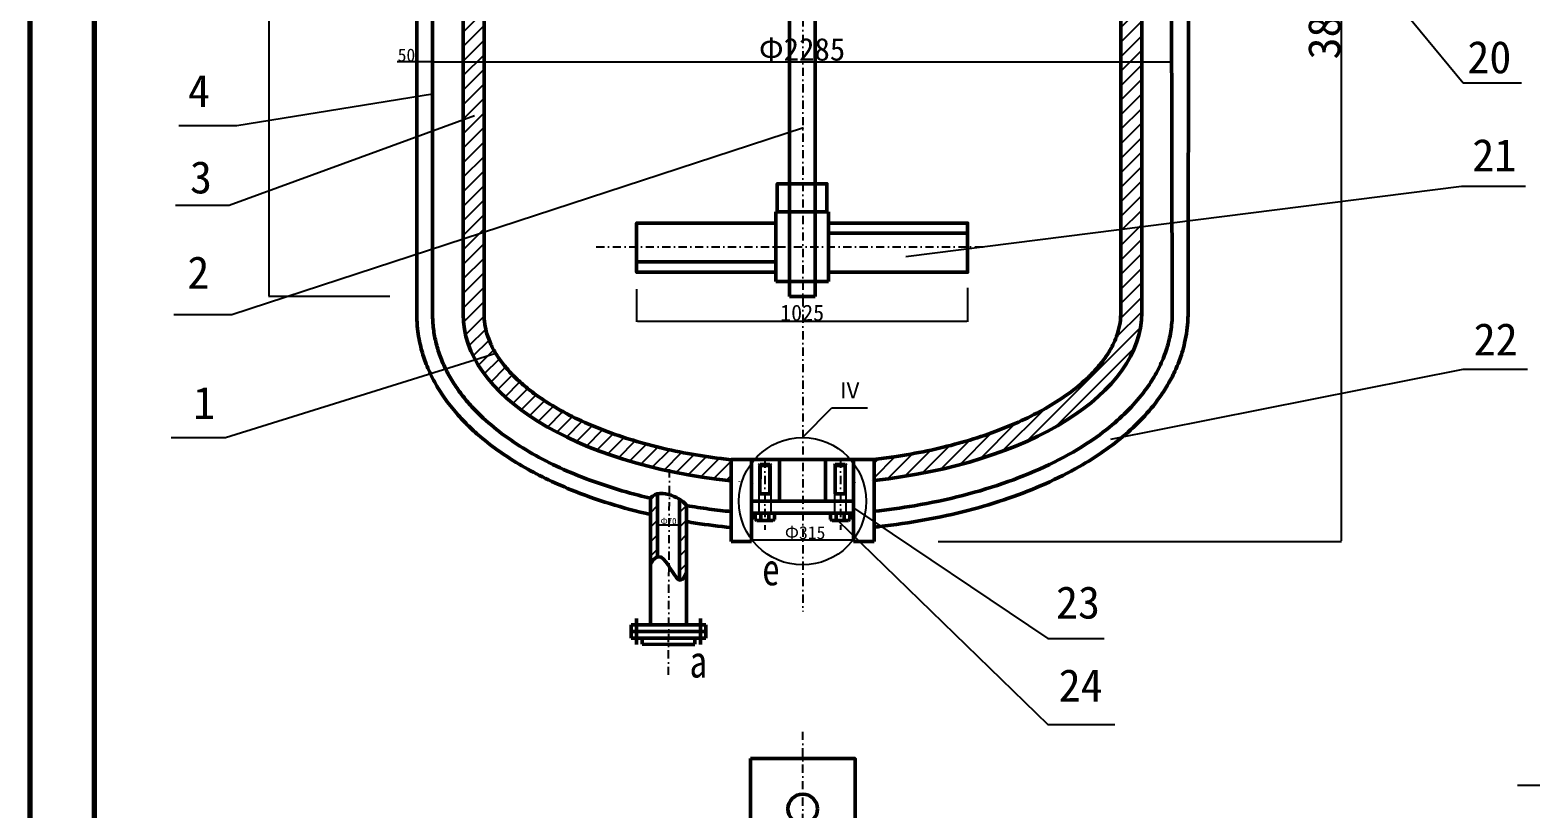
# Model space of a CAD drawing. Header units: millimetres. Extents: x 1899 to 10309, y 746 to 12636.
# Drawn here: x 1899 to 6539, y 4807 to 7216 of the extents above; entities that cross this region are included whole.
import ezdxf
from ezdxf.enums import TextEntityAlignment as Align

# ---------------------------------------------------------------- set-up
doc = ezdxf.new("R2010")
doc.units = ezdxf.units.MM
doc.linetypes.add('DASHDOTX2', pattern=[50.8, 25.4, -12.7, 0, -12.7])
for name, color, linetype, lineweight in [('中心线', 3, 'DASHDOTX2', 25), ('图幅线', 4, 'Continuous', 70), ('填充', 4, 'Continuous', 25), ('粗实线', 4, 'Continuous', 50), ('细实线', 2, 'Continuous', 25)]:
    doc.layers.add(name, color=color, linetype=linetype, lineweight=lineweight)
doc.styles.get("Standard").update_dxf_attribs({"font": 'simfang.ttf'})
doc.dimstyles.new('ISO-25', dxfattribs={"dimtxt": 2.5, "dimasz": 2.5, "dimexe": 1.25, "dimexo": 0.625, "dimtad": 1, "dimtxsty": 'Standard', "dimcen": 2.5, "dimadec": 0, "dimazin": 0, "dimtfac": 1, "dimtmove": 0, "dimatfit": 3, "dimfxl": 1, "dimarcsym": 0})
pattern_1 = [(45, (-11029.972, 34.46), (-22.45064, 22.45064), [])]

# ---------------------------------------------------------------- blocks, each defined once
blk = doc.blocks.new('*D164')
at = {"layer": 'Defpoints', "color": 0, "transparency": 16777216}
for p in [(3239.2, 8971.8), (3239.2, 8304.9), (3144.4, 8199.1), (3165.6, 8166), (3239.2, 6335.2)]:
    blk.add_point(p, dxfattribs=at)
at = {"layer": '细实线', "color": 0, "lineweight": -2, "transparency": 16777216}
blk.add_line((3144, 8198.6), (3133.5, 8186.9), dxfattribs=at)
blk.add_arc((3239.2, 8304.9), 157.2, 229.0462, 269.0885, dxfattribs=at)
at = {"layer": '细实线', "color": 0, "transparency": 16777216}
for points in [[(3135.9, 8185.9), (3136.4, 8186.5), (3134.3, 8187.8)], [(3236.7, 8148.1), (3236.7, 8147.3), (3239.2, 8147.7)]]:
    blk.add_solid(points, dxfattribs=at)
at = {"layer": '细实线', "color": 0, "transparency": 16777216, "insert": (3201.5, 8178.9), "char_height": 2.5, "attachment_point": 5, "rotation": 343.3589}
blk.add_mtext('{\\H20x;42°}', dxfattribs=at)
blk = doc.blocks.new('*U207')
at = {"layer": '粗实线'}
blk.add_lwpolyline([(-162.1, 249.2), (162.1, 249.2), (162.1, -62.3), (-162.1, -62.3)], close=True, dxfattribs=at)
blk.add_lwpolyline([(-106, -249.2), (-106, -62.3), (106, -62.3), (106, -249.2)], dxfattribs=at)
blk.add_circle((0, 93.4), 45.7, dxfattribs=at)
blk = doc.blocks.new('*U208')
at = {"layer": '粗实线', "color": 0, "linetype": 'ByBlock', "lineweight": -2, "transparency": 16777216}
blk.add_blockref('*U207', (4289.7, 5174.3), dxfattribs=at)
for p, rotation in [((2698.8, 3583.3), 90), ((5880.7, 3583.3), 270), ((4289.7, 1992.3), 180)]:
    blk.add_blockref('*U207', p, dxfattribs=dict(at, rotation=rotation))
blk = doc.blocks.new('*D214')
at = {"layer": 'Defpoints', "color": 0, "transparency": 16777216}
for p in [(5609.8, 9452.6), (4708.1, 5634), (5954.9, 5634)]:
    blk.add_point(p, dxfattribs=at)
at = {"layer": '细实线', "color": 0, "lineweight": -2, "transparency": 16777216}
for p, q in [((5610.4, 9452.6), (5956.2, 9452.6)), ((5954.9, 9450.1), (5954.9, 5636.5)), ((4708.7, 5634), (5956.2, 5634))]:
    blk.add_line(p, q, dxfattribs=at)
at = {"layer": '细实线', "color": 0, "transparency": 16777216}
for points in [[(5954.5, 9450.1), (5955.3, 9450.1), (5954.9, 9452.6)], [(5954.5, 5636.5), (5955.3, 5636.5), (5954.9, 5634)]]:
    blk.add_solid(points, dxfattribs=at)
at = {"layer": '细实线', "color": 0, "transparency": 16777216, "insert": (5903.2, 7260.7), "char_height": 2.5, "attachment_point": 5, "rotation": 90}
blk.add_mtext('{\\H40x;3820}', dxfattribs=at)
blk = doc.blocks.new('*D217')
at = {"layer": 'Defpoints', "color": 0, "transparency": 16777216}
for p in [(3144.6, 7113.5), (5430.6, 7116.9), (5430.6, 7100.2)]:
    blk.add_point(p, dxfattribs=at)
at = {"layer": '细实线', "color": 0, "lineweight": -2, "transparency": 16777216}
for p, q in [((3144.6, 7114.1), (3144.6, 7118.1)), ((3147.1, 7116.9), (5428.1, 7116.9)), ((5430.6, 7100.8), (5430.6, 7118.1))]:
    blk.add_line(p, q, dxfattribs=at)
at = {"layer": '细实线', "color": 0, "transparency": 16777216}
for points in [[(3147.1, 7117.3), (3147.1, 7116.4), (3144.6, 7116.9)], [(5428.1, 7117.3), (5428.1, 7116.4), (5430.6, 7116.9)]]:
    blk.add_solid(points, dxfattribs=at)
at = {"layer": '细实线', "color": 0, "transparency": 16777216, "insert": (4287.6, 7154.8), "char_height": 2.5, "attachment_point": 5}
blk.add_mtext('{\\H28x;Φ2285}', dxfattribs=at)
blk = doc.blocks.new('*D219')
at = {"layer": 'Defpoints', "color": 0, "transparency": 16777216}
for p in [(3095.6, 7116.8), (3095.6, 7116.1), (3144.6, 7116.1)]:
    blk.add_point(p, dxfattribs=at)
at = {"layer": '细实线', "color": 0, "lineweight": -2, "transparency": 16777216}
for p, q in [((3095.6, 7116.8), (3034.7, 7116.8)), ((3095.6, 7116.7), (3095.6, 7118.1)), ((3142.1, 7116.8), (3098.1, 7116.8)), ((3144.6, 7116.8), (3144.6, 7118.1))]:
    blk.add_line(p, q, dxfattribs=at)
at = {"layer": '细实线', "color": 0, "transparency": 16777216}
for points in [[(3098.1, 7117.2), (3098.1, 7116.4), (3095.6, 7116.8)], [(3142.1, 7117.2), (3142.1, 7116.4), (3144.6, 7116.8)]]:
    blk.add_solid(points, dxfattribs=at)
at = {"layer": '细实线', "color": 0, "transparency": 16777216, "insert": (3063.9, 7137.9), "char_height": 2.5, "attachment_point": 5}
blk.add_mtext('{\\H16x;50}', dxfattribs=at)
blk = doc.blocks.new('*D220')
at = {"layer": 'Defpoints', "color": 0, "transparency": 16777216}
for p in [(3775.9, 6414.7), (4799.7, 6418.9), (4799.7, 6314.9)]:
    blk.add_point(p, dxfattribs=at)
at = {"layer": '细实线', "color": 0, "lineweight": -2, "transparency": 16777216}
for p, q in [((3775.9, 6414.1), (3775.9, 6313.6)), ((4799.7, 6418.3), (4799.7, 6313.6)), ((3778.4, 6314.9), (4797.2, 6314.9))]:
    blk.add_line(p, q, dxfattribs=at)
at = {"layer": '细实线', "color": 0, "transparency": 16777216}
for points in [[(3778.4, 6315.3), (3778.4, 6314.5), (3775.9, 6314.9)], [(4797.2, 6315.3), (4797.2, 6314.5), (4799.7, 6314.9)]]:
    blk.add_solid(points, dxfattribs=at)
at = {"layer": '细实线', "color": 0, "transparency": 16777216, "insert": (4287.8, 6341), "char_height": 2.5, "attachment_point": 5}
blk.add_mtext('{\\H20x;1025}', dxfattribs=at)
blk = doc.blocks.new('*D223')
at = {"layer": 'Defpoints', "color": 0, "transparency": 16777216}
for p in [(3270.4, 9413.3), (2638.4, 6391.2), (3012.6, 6391.2)]:
    blk.add_point(p, dxfattribs=at)
at = {"layer": '细实线', "color": 0, "lineweight": -2, "transparency": 16777216}
for p, q in [((3269.7, 9413.3), (2637.1, 9413.3)), ((2638.4, 9410.8), (2638.4, 6393.7)), ((3012, 6391.2), (2637.1, 6391.2))]:
    blk.add_line(p, q, dxfattribs=at)
at = {"layer": '细实线', "color": 0, "transparency": 16777216}
for points in [[(2637.9, 9410.8), (2638.8, 9410.8), (2638.4, 9413.3)], [(2637.9, 6393.7), (2638.8, 6393.7), (2638.4, 6391.2)]]:
    blk.add_solid(points, dxfattribs=at)
at = {"layer": '细实线', "color": 0, "transparency": 16777216, "insert": (2612.2, 7743.7), "char_height": 2.5, "attachment_point": 5, "rotation": 90}
blk.add_mtext('{\\H20x;3025}', dxfattribs=at)
blk = doc.blocks.new('*D225')
at = {"layer": 'Defpoints', "color": 0, "transparency": 16777216}
for p in [(4131.2, 5634), (4447.1, 5639), (4447.1, 5634)]:
    blk.add_point(p, dxfattribs=at)
at = {"layer": '细实线', "color": 0, "lineweight": -2, "transparency": 16777216}
for p, q in [((4131.2, 5634.6), (4131.2, 5640.2)), ((4133.7, 5639), (4444.6, 5639)), ((4447.1, 5634.6), (4447.1, 5640.2))]:
    blk.add_line(p, q, dxfattribs=at)
at = {"layer": '细实线', "color": 0, "transparency": 16777216}
for points in [[(4133.7, 5639.4), (4133.7, 5638.5), (4131.2, 5639)], [(4444.6, 5639.4), (4444.6, 5638.5), (4447.1, 5639)]]:
    blk.add_solid(points, dxfattribs=at)
at = {"layer": '细实线', "color": 0, "transparency": 16777216, "insert": (4297, 5660.9), "char_height": 2.5, "attachment_point": 5}
blk.add_mtext('{\\H16x;Φ315}', dxfattribs=at)
blk = doc.blocks.new('*D227')
at = {"layer": 'Defpoints', "color": 0, "transparency": 16777216}
for p in [(3840.5, 5683.6), (3908.6, 5685.3), (3908.6, 5683.6)]:
    blk.add_point(p, dxfattribs=at)
at = {"layer": '细实线', "color": 0, "lineweight": -2, "transparency": 16777216}
for p, q in [((3840.5, 5684.3), (3840.5, 5686.6)), ((3843, 5685.3), (3906.1, 5685.3)), ((3908.6, 5684.3), (3908.6, 5686.6))]:
    blk.add_line(p, q, dxfattribs=at)
at = {"layer": '细实线', "color": 0, "transparency": 16777216}
for points in [[(3843, 5685.8), (3843, 5684.9), (3840.5, 5685.3)], [(3906.1, 5685.8), (3906.1, 5684.9), (3908.6, 5685.3)]]:
    blk.add_solid(points, dxfattribs=at)
at = {"layer": '细实线', "color": 0, "transparency": 16777216, "insert": (3874.5, 5696.6), "char_height": 2.5, "attachment_point": 5}
blk.add_mtext('{\\H8x;Φ70}', dxfattribs=at)

msp = doc.modelspace()

# ---------------------------------------------------------------- hatches: boundary and pattern name
at = {"layer": '填充'}
h = msp.add_hatch(dxfattribs=at)
h.set_pattern_fill('ANSI31', color=256, scale=10)
h.set_pattern_definition(pattern_1)
edge = h.paths.add_edge_path()
edge.add_spline(control_points=[(3787.248, 9431.268), (3775.977, 9399.619), (3761.478, 9373.057), (3744.526, 9350.876)], knot_values=[382.10225182, 382.10225182, 382.10225182, 382.10225182, 460.54302034, 460.54302034, 460.54302034, 460.54302034], degree=3, periodic=0)
edge.add_spline(control_points=[(3744.526, 9350.876), (3752.52, 9353.462), (3760.592, 9355.993), (3800.665, 9368.163), (3833.75, 9376.996), (3867.77, 9384.896)], knot_values=[1.9970767, 1.9970767, 1.9970767, 1.9970767, 2.0254391, 2.0254391, 2.13656289, 2.13656289, 2.13656289, 2.13656289], degree=3, periodic=0)
edge.add_line((3867.77, 9384.896), (3867.77, 9451.326))
edge.add_ellipse((4288.692, 8968.288), major_axis=(1049.513, 3.517), ratio=0.5035191, start_angle=473.547995, end_angle=478.444295)
edge = h.paths.add_edge_path()
edge.add_spline(control_points=[(4709.738, 9387.045), (4721.776, 9384.312), (4733.697, 9381.461), (4779.022, 9370.065), (4811.524, 9360.707), (4853.208, 9347.093), (4863.503, 9343.59), (4873.651, 9339.997)], knot_values=[0.95287817, 0.95287817, 0.95287817, 0.95287817, 0.99220035, 0.99220035, 1.10399925, 1.10399925, 1.14133261, 1.14133261, 1.14133261, 1.14133261], degree=3, periodic=0)
edge.add_spline(control_points=[(4873.651, 9339.997), (4863.466, 9361.622), (4855.661, 9386.811), (4850.824, 9415.955)], knot_values=[0, 0, 0, 0, 53.56319174, 53.56319174, 53.56319174, 53.56319174], degree=3, periodic=0)
edge.add_ellipse((4288.692, 8968.288), major_axis=(1049.513, 3.517), ratio=0.5035191, start_angle=417.517911, end_angle=426.2516)
edge.add_line((4709.732, 9453.406), (4709.738, 9387.045))
edge = h.paths.add_edge_path()
edge.add_spline(control_points=[(3303.954, 8966.457), (3303.991, 8975.749), (3304.669, 8985.045), (3307.487, 9004.808), (3309.788, 9015.285), (3316.104, 9036.414), (3320.12, 9047.066), (3329.97, 9068.533), (3335.803, 9079.348), (3350.705, 9103.211), (3360.185, 9116.279), (3381.92, 9142.347), (3394.174, 9155.345), (3421.422, 9181.051), (3436.415, 9193.758), (3471.756, 9220.742), (3492.582, 9234.928), (3515.074, 9248.618)], knot_values=[2.44670978, 2.44670978, 2.44670978, 2.44670978, 2.51642771, 2.51642771, 2.59422014, 2.59422014, 2.67201257, 2.67201257, 2.74980499, 2.74980499, 2.84294708, 2.84294708, 2.93608916, 2.93608916, 3.02923125, 3.02923125, 3.13791754, 3.13791754, 3.13791754, 3.13791754], degree=3, periodic=0)
edge.add_spline(control_points=[(3515.074, 9248.618), (3479.49, 9247.917), (3444.341, 9251.284), (3411.966, 9256.586)], knot_values=[0, 0, 0, 0, 113.2721953, 113.2721953, 113.2721953, 113.2721953], degree=3, periodic=0)
edge.add_ellipse((4288.692, 8968.288), major_axis=(1049.513, 3.517), ratio=0.5035191, start_angle=506.557004, end_angle=539.806665)
edge.add_line((3239.179, 8966.554), (3239.179, 8791.513))
edge.add_line((3239.179, 8791.513), (3303.954, 8791.513))
edge.add_line((3303.954, 8791.513), (3303.954, 8964.881))
edge.add_spline(control_points=[(3303.954, 8964.881), (3303.952, 8965.407), (3303.952, 8965.932), (3303.954, 8966.457)], knot_values=[3.13791754, 3.13791754, 3.13791754, 3.13791754, 3.14185945, 3.14185945, 3.14185945, 3.14185945], degree=3, periodic=0)
edge = h.paths.add_edge_path()
edge.add_line((3303.954, 8623.51), (3239.179, 8623.51))
edge.add_line((3239.179, 8623.51), (3239.179, 6335.229))
edge.add_ellipse((4288.692, 6338.746), major_axis=(1049.513, 3.517), ratio=0.5035191, start_angle=180, end_angle=257.770394)
edge.add_line((4068.104, 5821.544), (4068.104, 5886.693))
edge.add_spline(control_points=[(4068.104, 5886.693), (4057.691, 5887.832), (4047.316, 5889.053), (4002.036, 5894.765), (3967.599, 5900.111), (3900.175, 5912.598), (3867.188, 5919.74), (3803.074, 5935.715), (3771.947, 5944.549), (3711.944, 5963.772), (3683.068, 5974.161), (3627.933, 5996.329), (3601.675, 6008.107), (3552.11, 6032.847), (3528.804, 6045.809), (3491.711, 6068.784), (3477.121, 6078.566), (3449.664, 6098.499), (3436.797, 6108.651), (3412.855, 6129.215), (3401.78, 6139.626), (3381.457, 6160.589), (3372.211, 6171.14), (3355.55, 6192.263), (3348.136, 6202.836), (3335.104, 6223.9), (3329.486, 6234.391), (3319.971, 6255.228), (3316.074, 6265.573), (3309.908, 6286.11), (3307.638, 6296.303), (3304.716, 6316.106), (3303.991, 6325.723), (3303.954, 6335.341)], knot_values=[3.14185579, 3.14185579, 3.14185579, 3.14185579, 3.17338299, 3.17338299, 3.28005703, 3.28005703, 3.38673106, 3.38673106, 3.4934051, 3.4934051, 3.60007913, 3.60007913, 3.70675317, 3.70675317, 3.8134272, 3.8134272, 3.88923649, 3.88923649, 3.96504577, 3.96504577, 4.04085505, 4.04085505, 4.11666434, 4.11666434, 4.19247362, 4.19247362, 4.2682829, 4.2682829, 4.34409219, 4.34409219, 4.41990147, 4.41990147, 4.49207328, 4.49207328, 4.49207328, 4.49207328], degree=3, periodic=0)
edge.add_spline(control_points=[(3303.954, 6335.341), (3303.953, 6335.826), (3303.952, 6336.311), (3303.954, 6336.796)], knot_values=[3.13821831, 3.13821831, 3.13821831, 3.13821831, 3.14185579, 3.14185579, 3.14185579, 3.14185579], degree=3, periodic=0)
edge.add_line((3303.954, 6337.03), (3303.954, 8623.51))
h.paths.add_polyline_path([(3140.531, 8154.879), (3242.932, 8124.272), (3265.637, 8200.236), (3163.236, 8230.844)], flags=9)
h = msp.add_hatch(dxfattribs=at)
h.set_pattern_fill('ANSI31', color=256, scale=10)
h.set_pattern_definition(pattern_1)
edge = h.paths.add_edge_path()
edge.add_line((5338.205, 7911.259), (5273.43, 7911.215))
edge.add_line((5273.43, 7911.215), (5273.43, 6341.345))
edge.add_spline(control_points=[(5273.431, 6341.373), (5273.431, 6339.514), (5273.405, 6337.655), (5273.043, 6324.591), (5271.801, 6313.367), (5267.389, 6290.759), (5264.217, 6279.372), (5255.823, 6256.389), (5250.598, 6244.793), (5237.976, 6221.443), (5230.578, 6209.69), (5213.537, 6186.152), (5203.894, 6174.367), (5179.455, 6147.768), (5163.968, 6132.993), (5129.462, 6103.978), (5110.444, 6089.739), (5069.085, 6062.101), (5046.744, 6048.701), (4999.016, 6023.002), (4973.629, 6010.702), (4920.131, 5987.419), (4892.021, 5976.436), (4833.435, 5955.967), (4802.959, 5946.481), (4740.025, 5929.153), (4707.567, 5921.311), (4641.073, 5907.387), (4607.038, 5901.304), (4551.573, 5893.037), (4530.513, 5890.265), (4509.29, 5887.834)], knot_values=[4.92966153, 4.92966153, 4.92966153, 4.92966153, 4.94360951, 4.94360951, 5.02765852, 5.02765852, 5.11170752, 5.11170752, 5.19575653, 5.19575653, 5.27980554, 5.27980554, 5.36385455, 5.36385455, 5.47052858, 5.47052858, 5.57720262, 5.57720262, 5.68387665, 5.68387665, 5.79055069, 5.79055069, 5.89722472, 5.89722472, 6.00389876, 6.00389876, 6.11057279, 6.11057279, 6.21724682, 6.21724682, 6.28150154, 6.28150154, 6.28150154, 6.28150154], degree=3, periodic=0)
edge.add_line((4510.148, 5887.941), (4510.148, 5822.744))
edge.add_ellipse((4288.692, 6338.746), major_axis=(1049.513, 3.517), ratio=0.5035191, start_angle=282.084769, end_angle=359.903527)
edge.add_line((5338.206, 6341.373), (5338.205, 7911.259))
h = msp.add_hatch(dxfattribs=at)
h.set_pattern_fill('ANSI31', color=256, scale=10)
h.set_pattern_definition(pattern_1)
edge = h.paths.add_edge_path()
edge.add_spline(control_points=[(3908.562, 5515.562), (3915.814, 5513.092), (3923.026, 5518.595), (3930.443, 5538.307)], knot_values=[96.02860501, 96.02860501, 96.02860501, 96.02860501, 123.01297591, 123.01297591, 123.01297591, 123.01297591], degree=3, periodic=0)
edge.add_line((3930.443, 5538.307), (3930.492, 5745.221))
edge.add_spline(control_points=[(3930.492, 5745.221), (3927.846, 5750.345), (3919.648, 5757.712), (3908.612, 5764.559)], knot_values=[86.45116137, 86.45116137, 86.45116137, 86.45116137, 123.01951977, 123.01951977, 123.01951977, 123.01951977], degree=3, periodic=0)
edge.add_line((3908.612, 5764.559), (3908.562, 5515.562))
edge = h.paths.add_edge_path()
edge.add_spline(control_points=[(3840.456, 5586.824), (3833.581, 5585.123), (3826.317, 5578.294), (3818.57, 5563.932)], knot_values=[0, 0, 0, 0, 19.64732207, 19.64732207, 19.64732207, 19.64732207], degree=3, periodic=0)
edge.add_line((3840.456, 5588.101), (3840.511, 5781.267))
edge.add_spline(control_points=[(3840.511, 5781.267), (3832.197, 5779.282), (3824.65, 5775.076), (3818.614, 5767.892)], knot_values=[0, 0, 0, 0, 23.76680544, 23.76680544, 23.76680544, 23.76680544], degree=3, periodic=0)
edge.add_line((3818.614, 5767.892), (3818.563, 5563.921))

# ---------------------------------------------------------------- linework, layer by layer
at = {"layer": '中心线'}
for p, q in [((4288.586, 12189.025), (4289.764, 5417.721)), ((3651.171, 6545.665), (4868.68, 6545.665)), ((3874.436, 5221.434), (3877.681, 5868.447)), ((4172.786, 5887.834), (4172.59, 5669.98)), ((4406.637, 5887.834), (4406.833, 5669.98)), ((4289.726, 3646.475), (4289.726, 5052.637))]:
    msp.add_line(p, q, dxfattribs=at)
at = {"layer": '图幅线'}
for points in [[(1899.461, 12635.908), (10309.461, 12635.908), (10309.461, 745.908), (1899.461, 745.908)], [(2099.461, 12435.908), (10109.461, 12435.908), (10109.461, 945.908), (2099.461, 945.908)]]:
    msp.add_lwpolyline(points, close=True, dxfattribs=at)
at = {"layer": '粗实线'}
for p, q in [((3239.179, 8971.804), (3239.179, 6335.229)), ((3303.954, 8968.288), (3303.954, 6335.229)), ((5273.43, 8971.587), (5273.43, 6341.373)), ((5338.205, 8971.804), (5338.206, 6341.373)), ((3095.43, 8217.818), (3095.805, 6337.004)), ((3144.383, 8199.088), (3144.719, 6337.013)), ((4249.104, 7849.51), (4249.104, 6972.408)), ((4328.279, 7849.51), (4328.279, 6972.408)), ((5428.448, 7857.737), (5432.663, 6342.579)), ((5483.858, 7857.729), (5481.578, 6342.743)), ((4249.104, 6972.408), (4249.104, 6391.16)), ((4328.279, 6972.408), (4328.279, 6391.16)), ((4287.804, 6653.132), (4206.186, 6653.132)), ((4206.186, 6653.132), (4206.186, 6438.198)), ((4240.299, 6653.132), (4240.299, 6653.132)), ((4240.299, 6653.132), (4335.309, 6653.132)), ((4287.804, 6653.132), (4369.422, 6653.132)), ((4335.309, 6653.132), (4335.309, 6653.132)), ((4369.422, 6653.132), (4369.422, 6438.198)), ((4799.75, 6587.954), (4369.422, 6587.954)), ((3775.858, 6498.762), (4206.186, 6498.762)), ((4206.186, 6438.198), (4287.804, 6438.198)), ((4369.422, 6438.198), (4287.804, 6438.198)), ((4249.104, 6391.16), (4328.279, 6391.16)), ((4068.104, 5887.834), (4068.104, 5634.012)), ((4510.148, 5887.834), (4068.104, 5887.834)), ((4131.176, 5634.012), (4131.176, 5887.834)), ((4218.02, 5758.621), (4218.02, 5887.834)), ((4360.232, 5758.621), (4360.232, 5887.834)), ((4447.077, 5634.012), (4447.077, 5887.834)), ((4510.148, 5887.834), (4510.148, 5634.012)), ((3818.614, 5767.892), (3818.517, 5376.665)), ((3840.511, 5781.267), (3840.456, 5586.012)), ((3908.612, 5766.152), (3908.562, 5515.562)), ((4131.176, 5758.621), (4447.077, 5758.621)), ((3930.492, 5745.221), (3930.404, 5376.62)), ((4131.176, 5721.778), (4447.077, 5721.778)), ((4068.104, 5634.012), (4131.176, 5634.012)), ((4510.148, 5634.012), (4447.077, 5634.012)), ((3775.914, 5315.34), (3775.946, 5396.119)), ((3972.959, 5315.301), (3972.959, 5396.08)), ((3874.447, 5335.621), (3758.593, 5335.679)), ((3758.62, 5376.701), (3758.6, 5335.679)), ((3758.61, 5356.19), (3990.294, 5356.122)), ((3874.46, 5376.632), (3758.62, 5376.701)), ((3874.46, 5376.632), (3990.3, 5376.608)), ((3990.3, 5376.608), (3990.288, 5335.587)), ((3793.358, 5316.25), (3874.436, 5316.217)), ((3793.373, 5335.662), (3793.362, 5317.194)), ((3955.514, 5316.185), (3874.436, 5316.217)), ((3874.441, 5335.621), (3990.295, 5335.587)), ((3955.515, 5335.597), (3955.511, 5317.129)), ((3972.965, 5335.587), (3972.959, 5315.301))]:
    msp.add_line(p, q, dxfattribs=at)
at = {"layer": '粗实线', "lineweight": -3, "ltscale": 0.5}
for p, q in [((4154.459, 5721.882), (4154.78, 5869.182)), ((4190.78, 5869.103), (4190.459, 5721.804)), ((4387.472, 5869.103), (4387.793, 5721.804)), ((4423.793, 5721.882), (4423.472, 5869.182))]:
    msp.add_line(p, q, dxfattribs=at)
at = {"layer": '粗实线', "ltscale": 0.5}
for p, q in [((4154.78, 5869.182), (4157.486, 5871.876)), ((4154.78, 5869.182), (4190.78, 5869.103)), ((4157.29, 5781.876), (4157.486, 5871.876)), ((4157.486, 5871.876), (4188.086, 5871.809)), ((4187.89, 5781.81), (4188.086, 5871.809)), ((4190.78, 5869.103), (4188.086, 5871.809)), ((4387.472, 5869.103), (4390.166, 5871.809)), ((4423.472, 5869.182), (4387.472, 5869.103)), ((4420.766, 5871.876), (4390.166, 5871.809)), ((4390.362, 5781.81), (4390.166, 5871.809)), ((4420.962, 5781.876), (4420.766, 5871.876)), ((4423.472, 5869.182), (4420.766, 5871.876)), ((4154.59, 5781.882), (4190.59, 5781.804)), ((4423.662, 5781.882), (4387.662, 5781.804)), ((4142.46, 5721.908), (4142.417, 5702.353)), ((4202.459, 5721.778), (4142.46, 5721.908)), ((4184.867, 5702.26), (4184.909, 5721.816)), ((4202.417, 5702.222), (4202.459, 5721.778)), ((4375.793, 5721.778), (4435.793, 5721.908)), ((4375.835, 5702.222), (4375.793, 5721.778)), ((4393.385, 5702.26), (4393.343, 5721.816)), ((4435.793, 5721.908), (4435.835, 5702.353)), ((4142.417, 5702.353), (4147.511, 5699.397)), ((4147.511, 5699.397), (4197.31, 5699.289)), ((4159.967, 5702.315), (4165.06, 5699.359)), ((4184.867, 5702.26), (4179.76, 5699.327)), ((4184.867, 5702.26), (4189.96, 5699.305)), ((4197.31, 5699.289), (4202.417, 5702.222)), ((4380.942, 5699.289), (4375.835, 5702.222)), ((4430.742, 5699.397), (4380.942, 5699.289)), ((4393.385, 5702.26), (4388.292, 5699.305)), ((4393.385, 5702.26), (4398.492, 5699.327)), ((4418.285, 5702.315), (4413.192, 5699.359)), ((4435.835, 5702.353), (4430.742, 5699.397))]:
    msp.add_line(p, q, dxfattribs=at)
at = {"layer": '粗实线'}
msp.add_lwpolyline([(4364.662, 6653.132), (4210.946, 6653.132), (4210.946, 6740.136), (4364.662, 6740.136)], close=True, dxfattribs=at)
for points in [[(4206.186, 6618.746), (3775.858, 6618.746), (3775.858, 6466.575), (4206.186, 6466.575)], [(4369.422, 6618.746), (4799.75, 6618.746), (4799.75, 6466.575), (4369.422, 6466.575)]]:
    msp.add_lwpolyline(points, dxfattribs=at)
at = {"layer": '粗实线', "ltscale": 0.5}
for points in [[(4154.86, 5699.381), (4159.967, 5702.315), (4160.009, 5721.87)], [(4423.392, 5699.381), (4418.285, 5702.315), (4418.243, 5721.87)]]:
    msp.add_lwpolyline(points, dxfattribs=at)
at = {"layer": '粗实线'}
for start_param, end_param in [(3.13821831, 4.49894209), (4.92330799, 6.28150154)]:
    msp.add_ellipse((4288.692, 6338.746), major_axis=(1049.513, 3.517), ratio=0.5035191, start_param=start_param, end_param=end_param, dxfattribs=at)
for points, knots in [([(3095.805, 6337.217), (3095.798, 6334.509), (3095.817, 6331.8), (3096.079, 6316.576), (3096.869, 6304.078), (3099.37, 6281.124), (3100.921, 6270.65), (3104.81, 6249.861), (3107.146, 6239.543), (3114.065, 6213.495), (3119.172, 6197.92), (3131.723, 6165.668), (3139.36, 6149.077), (3156.486, 6116.772), (3165.973, 6101.063), (3188.224, 6068.167), (3201.267, 6051.139), (3226.849, 6021.199), (3239.072, 6008.09), (3264.749, 5982.674), (3278.206, 5970.364), (3311.637, 5941.955), (3332.133, 5926.206), (3375.14, 5896.117), (3397.65, 5881.779), (3444.525, 5854.474), (3468.89, 5841.509), (3519.323, 5816.934), (3545.391, 5805.325), (3611.069, 5778.581), (3651.524, 5764.189), (3733.901, 5738.684), (3775.741, 5727.486), (3818.601, 5717.68)], [3.13855843, 3.13855843, 3.13855843, 3.13855843, 3.14854945, 3.14854945, 3.19471781, 3.19471781, 3.23375109, 3.23375109, 3.27278436, 3.27278436, 3.33322003, 3.33322003, 3.4004399, 3.4004399, 3.46765978, 3.46765978, 3.54543334, 3.54543334, 3.60947103, 3.60947103, 3.67350872, 3.67350872, 3.76205179, 3.76205179, 3.85059487, 3.85059487, 3.93913795, 3.93913795, 4.02768102, 4.02768102, 4.1558, 4.1558, 4.28007263, 4.28007263, 4.28007263, 4.28007263]), ([(3144.719, 6337.008), (3144.715, 6335.263), (3144.723, 6333.519), (3144.93, 6316.414), (3146.099, 6301.064), (3150.37, 6270.592), (3153.471, 6255.47), (3161.514, 6225.628), (3166.455, 6210.908), (3178.056, 6181.994), (3184.715, 6167.8), (3199.623, 6140.014), (3207.871, 6126.421), (3225.836, 6099.871), (3235.553, 6086.915), (3256.352, 6061.65), (3267.434, 6049.341), (3298.457, 6017.618), (3319.49, 5998.757), (3364.699, 5962.768), (3388.877, 5945.639), (3440.106, 5913.113), (3467.157, 5897.715), (3523.866, 5868.676), (3553.523, 5855.035), (3615.165, 5829.559), (3647.148, 5817.724), (3713.137, 5795.916), (3747.142, 5785.944), (3794.101, 5773.803), (3806.31, 5770.789), (3818.614, 5767.892)], [3.13866698, 3.13866698, 3.13866698, 3.13866698, 3.14597585, 3.14597585, 3.21033595, 3.21033595, 3.27469605, 3.27469605, 3.33905614, 3.33905614, 3.40341624, 3.40341624, 3.46777634, 3.46777634, 3.53213644, 3.53213644, 3.59649653, 3.59649653, 3.70248203, 3.70248203, 3.80846752, 3.80846752, 3.91445302, 3.91445302, 4.02043851, 4.02043851, 4.12642401, 4.12642401, 4.2324095, 4.2324095, 4.26922717, 4.26922717, 4.26922717, 4.26922717]), ([(3303.954, 6336.796), (3303.92, 6326.692), (3304.644, 6316.593), (3307.638, 6296.303), (3309.908, 6286.11), (3316.074, 6265.573), (3319.971, 6255.228), (3329.486, 6234.391), (3335.104, 6223.9), (3348.136, 6202.836), (3355.55, 6192.263), (3372.211, 6171.14), (3381.457, 6160.589), (3401.78, 6139.626), (3412.855, 6129.215), (3436.797, 6108.651), (3449.664, 6098.499), (3477.121, 6078.566), (3491.711, 6068.784), (3528.804, 6045.809), (3552.11, 6032.847), (3601.675, 6008.107), (3627.933, 5996.329), (3683.068, 5974.161), (3711.944, 5963.772), (3771.947, 5944.549), (3803.074, 5935.715), (3867.188, 5919.74), (3900.175, 5912.598), (3967.599, 5900.111), (4002.036, 5894.765), (4047.316, 5889.053), (4057.691, 5887.832), (4068.104, 5886.693)], [3.13821831, 3.13821831, 3.13821831, 3.13821831, 3.2140276, 3.2140276, 3.28983688, 3.28983688, 3.36564616, 3.36564616, 3.44145545, 3.44145545, 3.51726473, 3.51726473, 3.59307402, 3.59307402, 3.6688833, 3.6688833, 3.74469258, 3.74469258, 3.82050187, 3.82050187, 3.9271759, 3.9271759, 4.03384994, 4.03384994, 4.14052397, 4.14052397, 4.24719801, 4.24719801, 4.35387204, 4.35387204, 4.46054607, 4.46054607, 4.49207328, 4.49207328, 4.49207328, 4.49207328]), ([(4509.29, 5887.834), (4530.513, 5890.265), (4551.573, 5893.037), (4607.038, 5901.304), (4641.073, 5907.387), (4707.567, 5921.311), (4740.025, 5929.153), (4802.959, 5946.481), (4833.435, 5955.967), (4892.021, 5976.436), (4920.131, 5987.419), (4973.629, 6010.702), (4999.016, 6023.002), (5046.744, 6048.701), (5069.085, 6062.101), (5110.444, 6089.739), (5129.462, 6103.978), (5163.968, 6132.993), (5179.455, 6147.768), (5203.894, 6174.367), (5213.537, 6186.152), (5230.578, 6209.69), (5237.976, 6221.443), (5250.598, 6244.793), (5255.823, 6256.389), (5264.217, 6279.372), (5267.389, 6290.759), (5271.801, 6313.367), (5273.043, 6324.591), (5273.405, 6337.655), (5273.431, 6339.514), (5273.431, 6341.373)], [4.92966153, 4.92966153, 4.92966153, 4.92966153, 4.99391625, 4.99391625, 5.10059028, 5.10059028, 5.20726432, 5.20726432, 5.31393835, 5.31393835, 5.42061239, 5.42061239, 5.52728642, 5.52728642, 5.63396046, 5.63396046, 5.74063449, 5.74063449, 5.84730852, 5.84730852, 5.93135753, 5.93135753, 6.01540654, 6.01540654, 6.09945555, 6.09945555, 6.18350456, 6.18350456, 6.26755356, 6.26755356, 6.28150154, 6.28150154, 6.28150154, 6.28150154]), ([(4510.148, 5678.546), (4515.88, 5679.14), (4521.604, 5679.757), (4574.288, 5685.649), (4620.7, 5692.426), (4711.769, 5708.975), (4756.426, 5718.744), (4843.388, 5741.207), (4885.689, 5753.899), (4966.019, 5781.662), (5004.138, 5796.639), (5077.215, 5829.223), (5112.169, 5846.828), (5171.487, 5880.69), (5196.526, 5896.444), (5244.166, 5929.646), (5266.766, 5947.095), (5309.283, 5983.765), (5329.202, 6002.989), (5366.038, 6043.307), (5382.956, 6064.405), (5407.616, 6100.205), (5416.409, 6114.317), (5432.313, 6142.897), (5439.461, 6157.348), (5452.209, 6186.875), (5457.81, 6201.958), (5465.727, 6227.491), (5468.516, 6237.801), (5473.81, 6260.772), (5476.132, 6273.463), (5479.438, 6297.905), (5480.52, 6309.647), (5481.44, 6328.514), (5481.602, 6335.628), (5481.578, 6342.743)], [4.90892264, 4.90892264, 4.90892264, 4.90892264, 4.92451384, 4.92451384, 5.05263281, 5.05263281, 5.18075178, 5.18075178, 5.30887076, 5.30887076, 5.43268479, 5.43268479, 5.55649881, 5.55649881, 5.65415301, 5.65415301, 5.7518072, 5.7518072, 5.8494614, 5.8494614, 5.94711559, 5.94711559, 6.00794246, 6.00794246, 6.0672207, 6.0672207, 6.12649894, 6.12649894, 6.16590657, 6.16590657, 6.21348975, 6.21348975, 6.2569406, 6.2569406, 6.28318531, 6.28318531, 6.28318531, 6.28318531]), ([(4510.148, 5727.729), (4552.26, 5732.197), (4593.914, 5737.913), (4686.018, 5753.525), (4736.067, 5764.106), (4832.987, 5788.946), (4879.857, 5803.204), (4969.556, 5835.232), (5012.383, 5853.001), (5093.218, 5891.9), (5131.226, 5913.029), (5195.212, 5954.36), (5222.117, 5974.015), (5267.827, 6012.145), (5287.238, 6030.295), (5322.927, 6068.144), (5339.206, 6087.844), (5364.651, 6123.674), (5374.578, 6139.47), (5392.28, 6171.877), (5400.054, 6188.489), (5413.246, 6222.414), (5418.662, 6239.727), (5426.947, 6274.844), (5429.814, 6292.647), (5432.259, 6321.202), (5432.699, 6331.892), (5432.663, 6342.579)], [4.91360406, 4.91360406, 4.91360406, 4.91360406, 5.03093668, 5.03093668, 5.17757572, 5.17757572, 5.32421477, 5.32421477, 5.47085382, 5.47085382, 5.61749286, 5.61749286, 5.73708571, 5.73708571, 5.83730321, 5.83730321, 5.93752071, 5.93752071, 6.01274233, 6.01274233, 6.08796395, 6.08796395, 6.16318557, 6.16318557, 6.23840718, 6.23840718, 6.28318531, 6.28318531, 6.28318531, 6.28318531]), ([(3930.492, 5745.221), (3953.394, 5741.3), (3976.529, 5737.764), (4022.44, 5731.573), (4045.205, 5728.893), (4068.104, 5726.582)], [4.378512839, 4.378512839, 4.378512839, 4.378512839, 4.444380491, 4.444380491, 4.508174074, 4.508174074, 4.508174074, 4.508174074]), ([(3930.48, 5695.614), (3939.708, 5694.074), (3948.969, 5692.596), (3994.454, 5685.658), (4031.121, 5681.07), (4068.104, 5677.425)], [4.386210913, 4.386210913, 4.386210913, 4.386210913, 4.412037942, 4.412037942, 4.51262748, 4.51262748, 4.51262748, 4.51262748])]:
    msp.add_open_spline(points, degree=3, knots=knots, dxfattribs=at)
for points in [[(3818.614, 5767.892), (3849.858, 5805.08), (3921.589, 5762.458), (3930.492, 5745.221)], [(3818.57, 5563.932), (3867.078, 5653.859), (3896.635, 5448.427), (3930.448, 5538.321)]]:
    msp.add_open_spline(points, degree=3, dxfattribs=at)
at = {"layer": '细实线'}
for p, q in [((5718.65, 7795.819), (6332.573, 7052.198)), ((3144.596, 7017.544), (2538.762, 6919.577)), ((6332.573, 7052.198), (6512.428, 7052.198)), ((2538.762, 6919.577), (2359.613, 6919.577)), ((3274.855, 6950.031), (2515.479, 6673.521)), ((4291.641, 6913.18), (2524.039, 6334.906)), ((4608.518, 6515.251), (6327.705, 6732.379)), ((6327.705, 6732.379), (6525.47, 6732.379)), ((2515.479, 6673.521), (2349.703, 6673.521)), ((2524.039, 6334.906), (2344.576, 6334.906)), ((3340.636, 6214.969), (2504.108, 5955.133)), ((5243.047, 5950.818), (6332.573, 6167.167)), ((6332.573, 6167.167), (6531.782, 6167.167)), ((4289.126, 5955.352), (4379.795, 6047.209)), ((4379.795, 6047.209), (4490.181, 6047.209)), ((2504.108, 5955.133), (2336.028, 5955.133)), ((4447.077, 5738.703), (5047.33, 5334.25)), ((4398.492, 5699.327), (5047.33, 5067.925)), ((5047.33, 5334.25), (5221.879, 5334.25)), ((5047.33, 5067.925), (5255.388, 5067.925)), ((6500.617, 4880.928), (6833.588, 4881.498))]:
    msp.add_line(p, q, dxfattribs=at)
msp.add_circle((4289.126, 5758.621), 196.73, dxfattribs=at)

# ---------------------------------------------------------------- block references
at = {"layer": '粗实线'}
msp.add_blockref('*U208', (-0.018, -460.449), dxfattribs=at)

# ---------------------------------------------------------------- texts
at = {"layer": '细实线', "width": 0.8}
for s, p in [('e', (4191.514, 5548.393)), ('a', (3966.516, 5263.302))]:
    msp.add_text(s, height=99.392, dxfattribs=at).set_placement(p, align=Align.MIDDLE_CENTER)
at = {"layer": '细实线', "attachment_point": 1}
for s, width, insert, char_height in [('20', 311.31022, (6345.415, 7181.839), 100), ('4', 311.31022, (2388.083, 7077.284), 100), ('21', 311.31022, (6360.701, 6878.913), 100), ('3', 311.31022, (2394.295, 6810.303), 100), ('2', 311.31022, (2386.225, 6516.093), 100), ('22', 311.31022, (6365.097, 6309.347), 100), ('{\\fSimSun|b0|i0|c134|p2;Ⅳ}', 106.15448, (4400.94, 6126.496), 50), ('1', 311.31022, (2404.447, 6112.935), 100), ('23', 311.31022, (5072.999, 5495.837), 100), ('24', 311.31022, (5081.358, 5239.409), 100)]:
    msp.add_mtext_dynamic_manual_height_columns(s, width=width, gutter_width=12.5, heights=[0], dxfattribs=dict(at, insert=insert, char_height=char_height))

# ---------------------------------------------------------------- dimensions: what is measured, and where the dimension line sits
at = {"layer": '细实线'}
for base, p1, p2, text, picture, middle in [((5954.923, 5634.012), (5609.82, 9452.635), (4708.087, 5634.012), '{\\H40x;3820}', '*D214', (5954.923, 7260.75)), ((2638.361, 6391.16), (3270.352, 9413.275), (3012.631, 6391.16), '{\\H20x;3025}', '*D223', (2638.361, 7743.675))]:
    dim = msp.add_linear_dim(base=base, p1=p1, p2=p2, angle=90, text=text, dimstyle='ISO-25', dxfattribs=at)
    dim.commit()
    dim.dimension.update_dxf_attribs({"geometry": picture, "text_midpoint": middle, "dimtype": 160})
dim = msp.add_angular_dim_2l(base=(3165.616, 8165.993), line1=((3239.179, 8971.804), (3239.179, 6335.229)), line2=((3144.383, 8199.088), (3239.179, 8304.869)), text='{\\H20x;<>}', dimstyle='ISO-25', dxfattribs=at)
dim.commit()
dim.dimension.update_dxf_attribs({"geometry": '*D164', "text_midpoint": (3194.173, 8154.295), "dimtype": 162})
for base, p1, p2, text, picture, middle in [((5430.555, 7116.864), (3144.579, 7113.52), (5430.555, 7100.158), '{\\H28x;Φ2285}', '*D217', (4287.567, 7154.804)), ((4799.75, 6314.871), (3775.858, 6414.678), (4799.75, 6418.876), '{\\H20x;1025}', '*D220', (4287.804, 6341.025)), ((3908.595, 5685.34), (3840.483, 5683.64), (3908.595, 5683.626), '{\\H8x;Φ70}', '*D227', (3874.539, 5696.627))]:
    dim = msp.add_linear_dim(base=base, p1=p1, p2=p2, text=text, dimstyle='ISO-25', dxfattribs=at)
    dim.commit()
    dim.dimension.update_dxf_attribs({"geometry": picture, "text_midpoint": middle})
for base, p1, p2, text, picture, middle in [((3095.65, 7116.825), (3144.579, 7116.129), (3095.65, 7116.12), '{\\H16x;50}', '*D219', (3063.944, 7116.825)), ((4447.077, 5638.959), (4131.176, 5634.012), (4447.077, 5634.012), '{\\H16x;Φ315}', '*D225', (4297.015, 5638.959))]:
    dim = msp.add_linear_dim(base=base, p1=p1, p2=p2, text=text, dimstyle='ISO-25', dxfattribs=at)
    dim.commit()
    dim.dimension.update_dxf_attribs({"geometry": picture, "text_midpoint": middle, "dimtype": 160})

doc.saveas('drawing.dxf')
